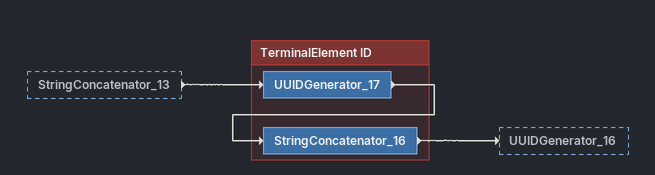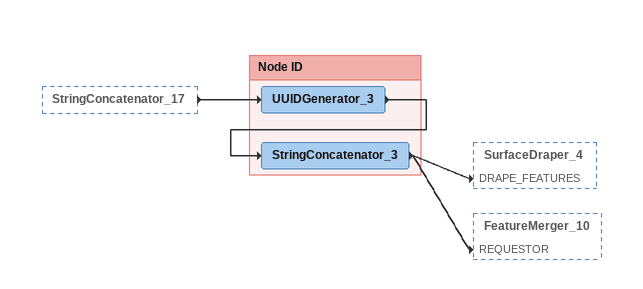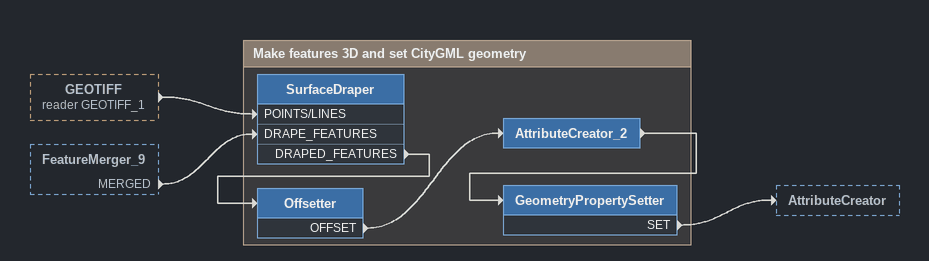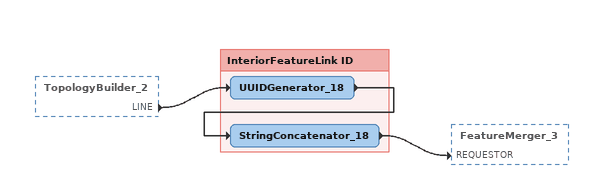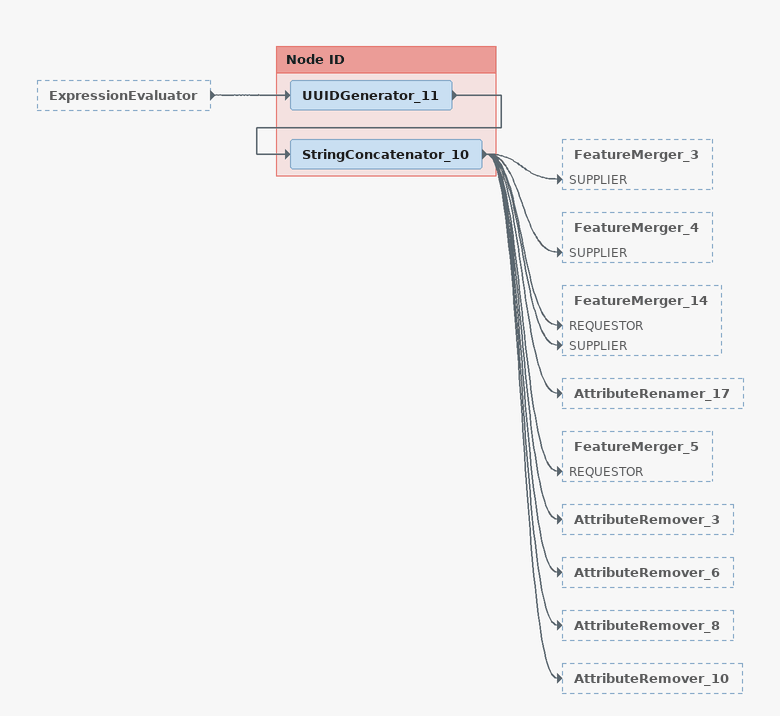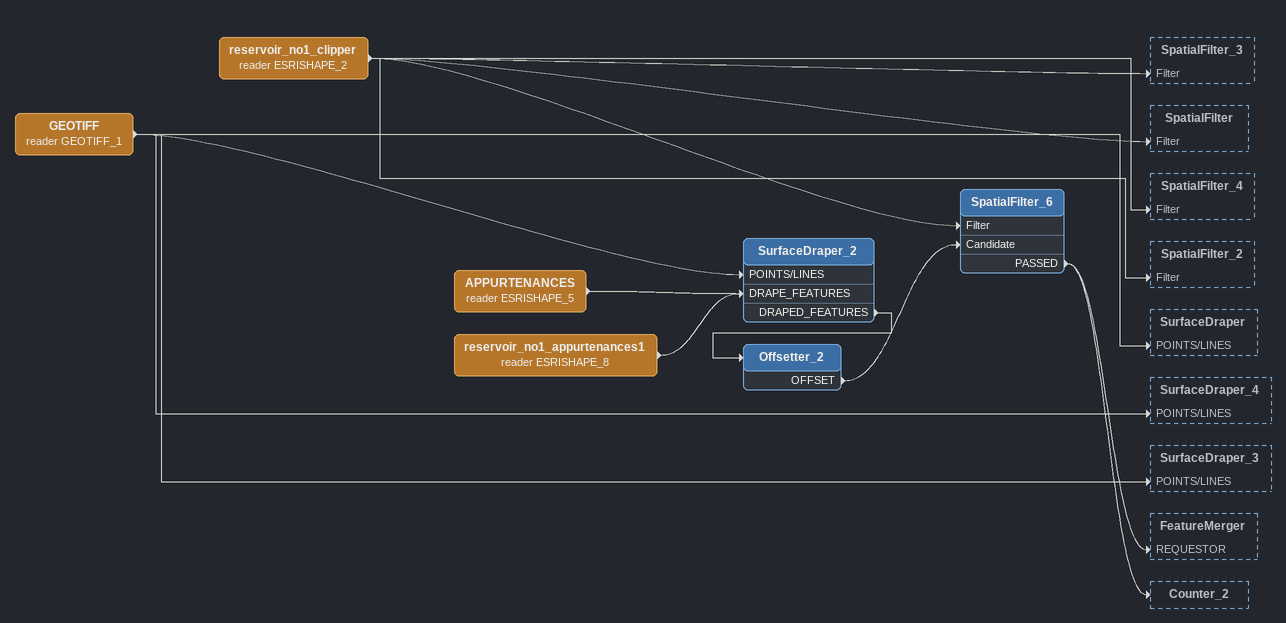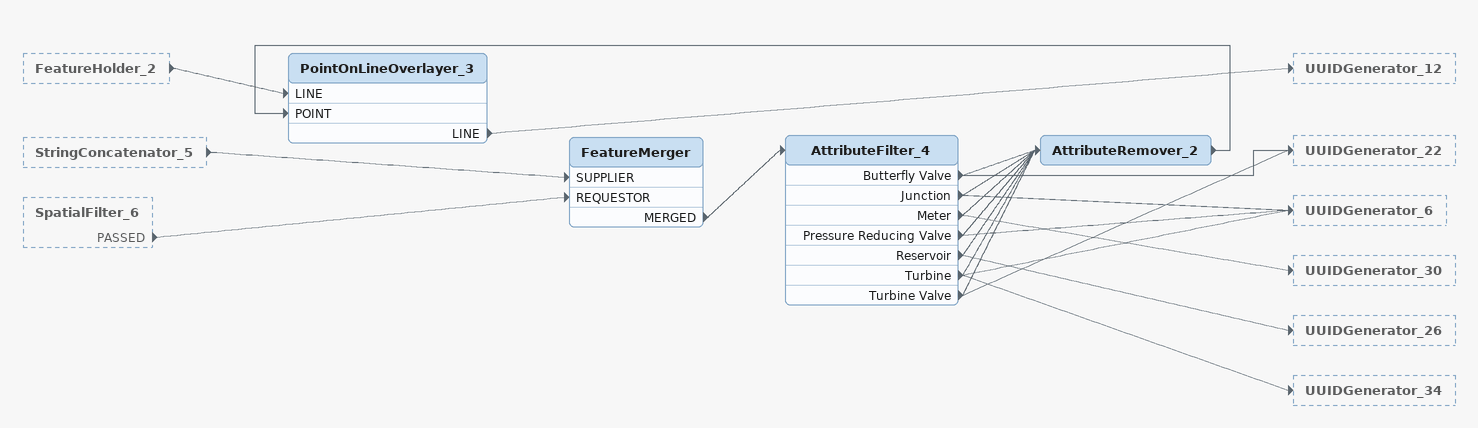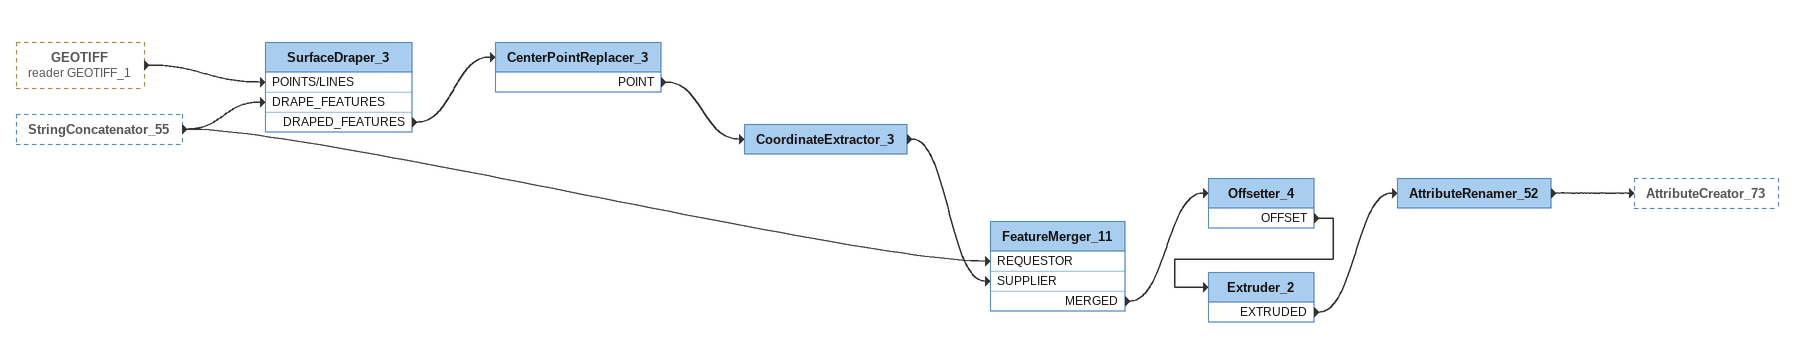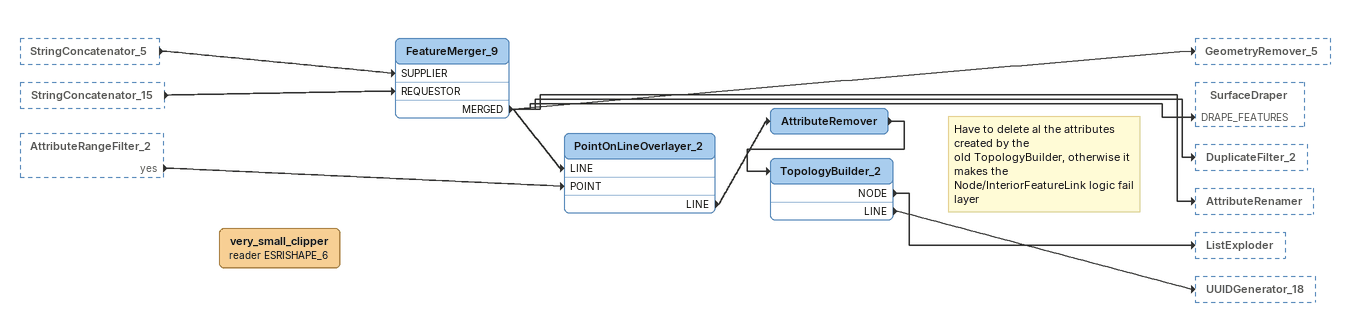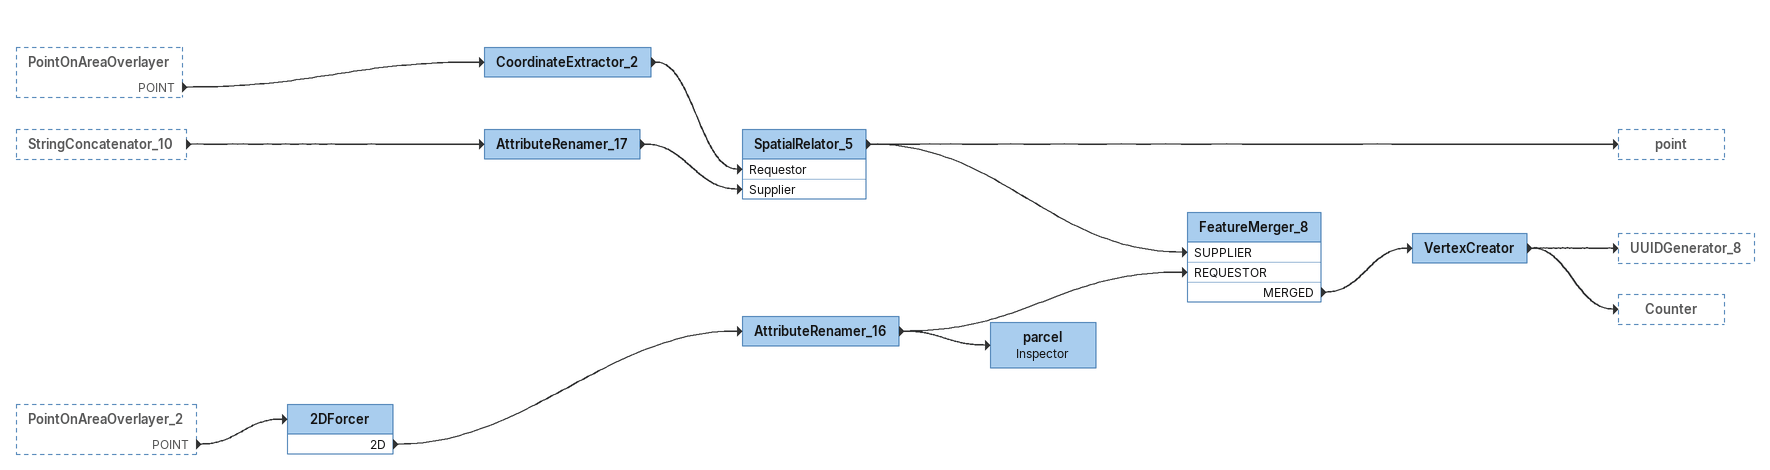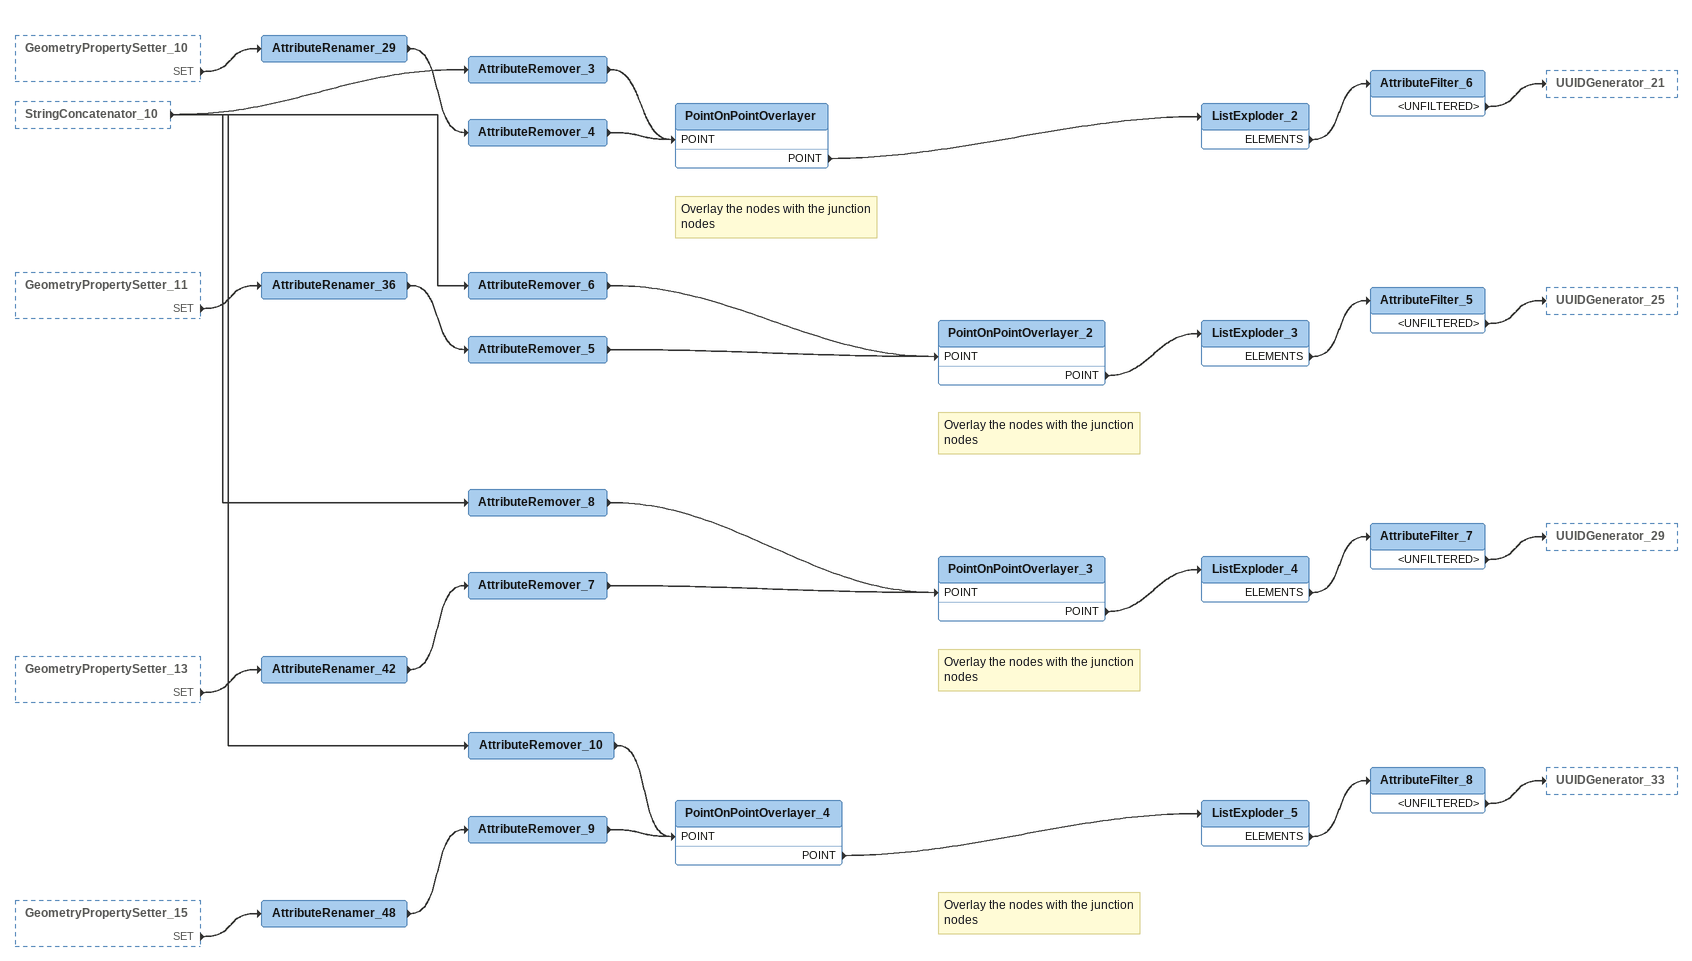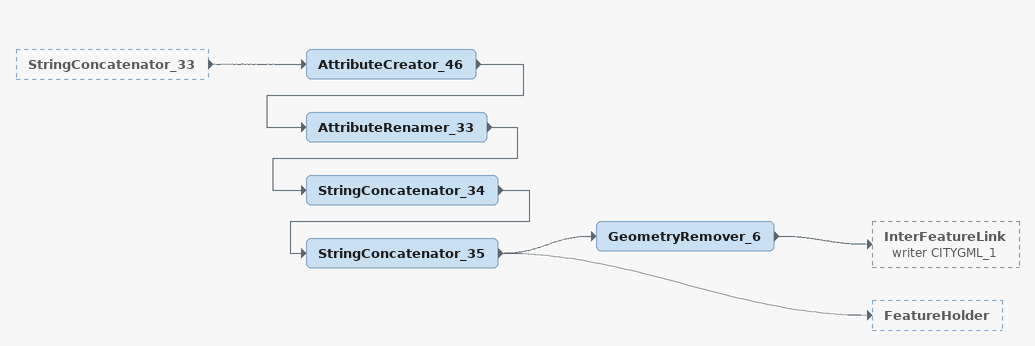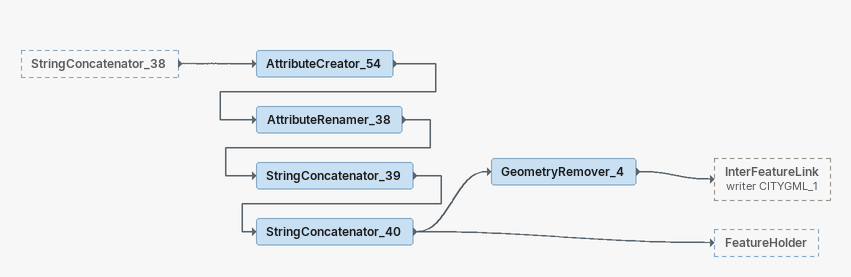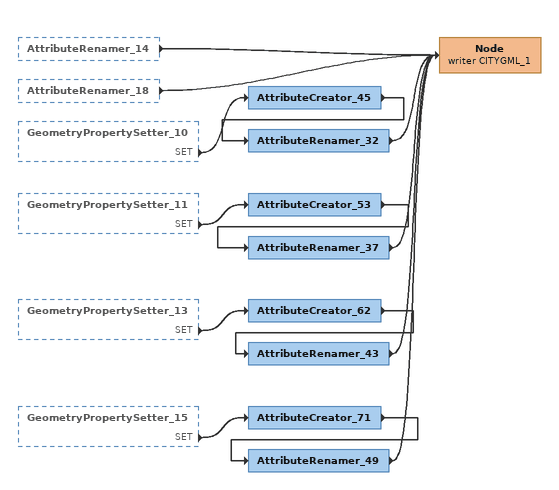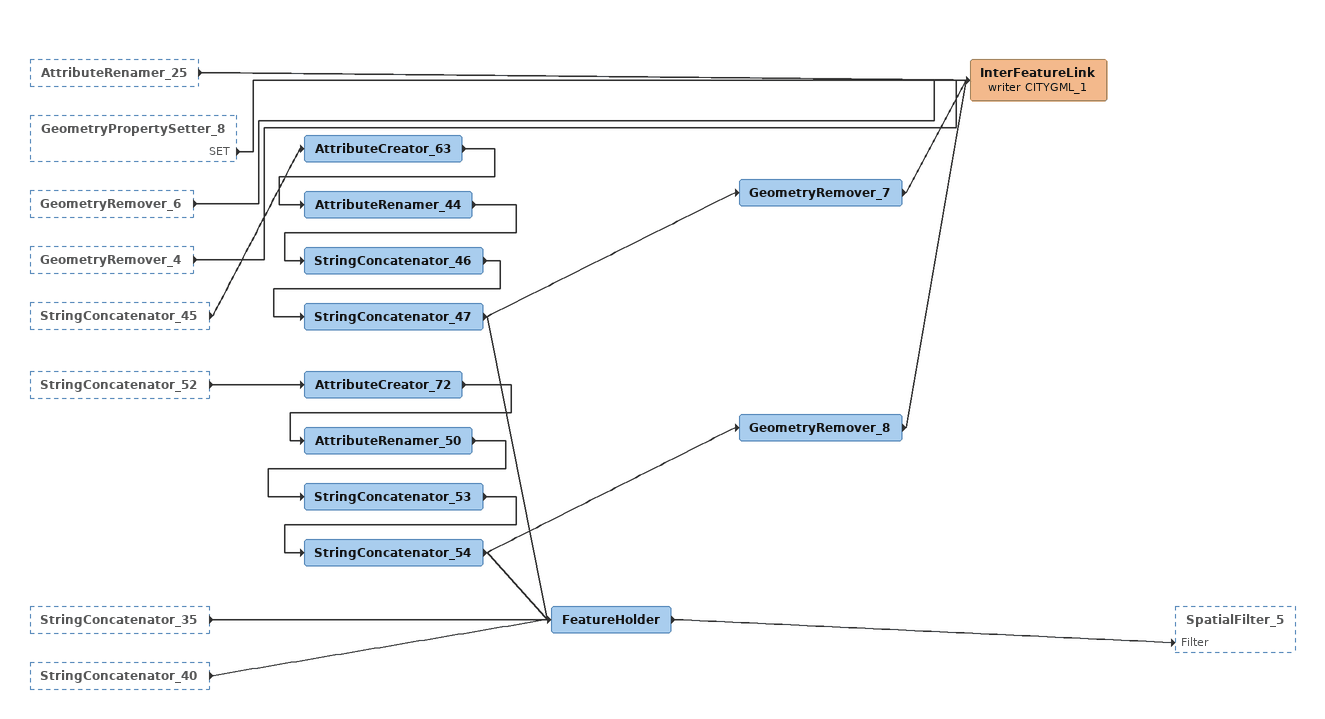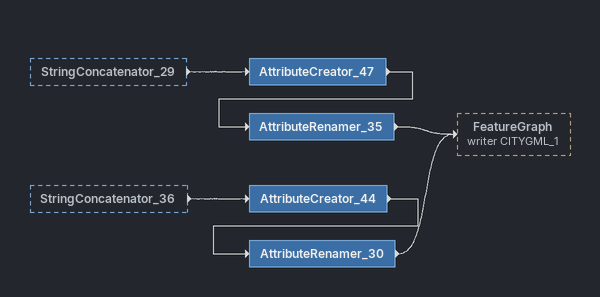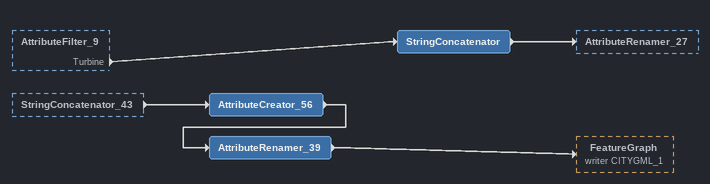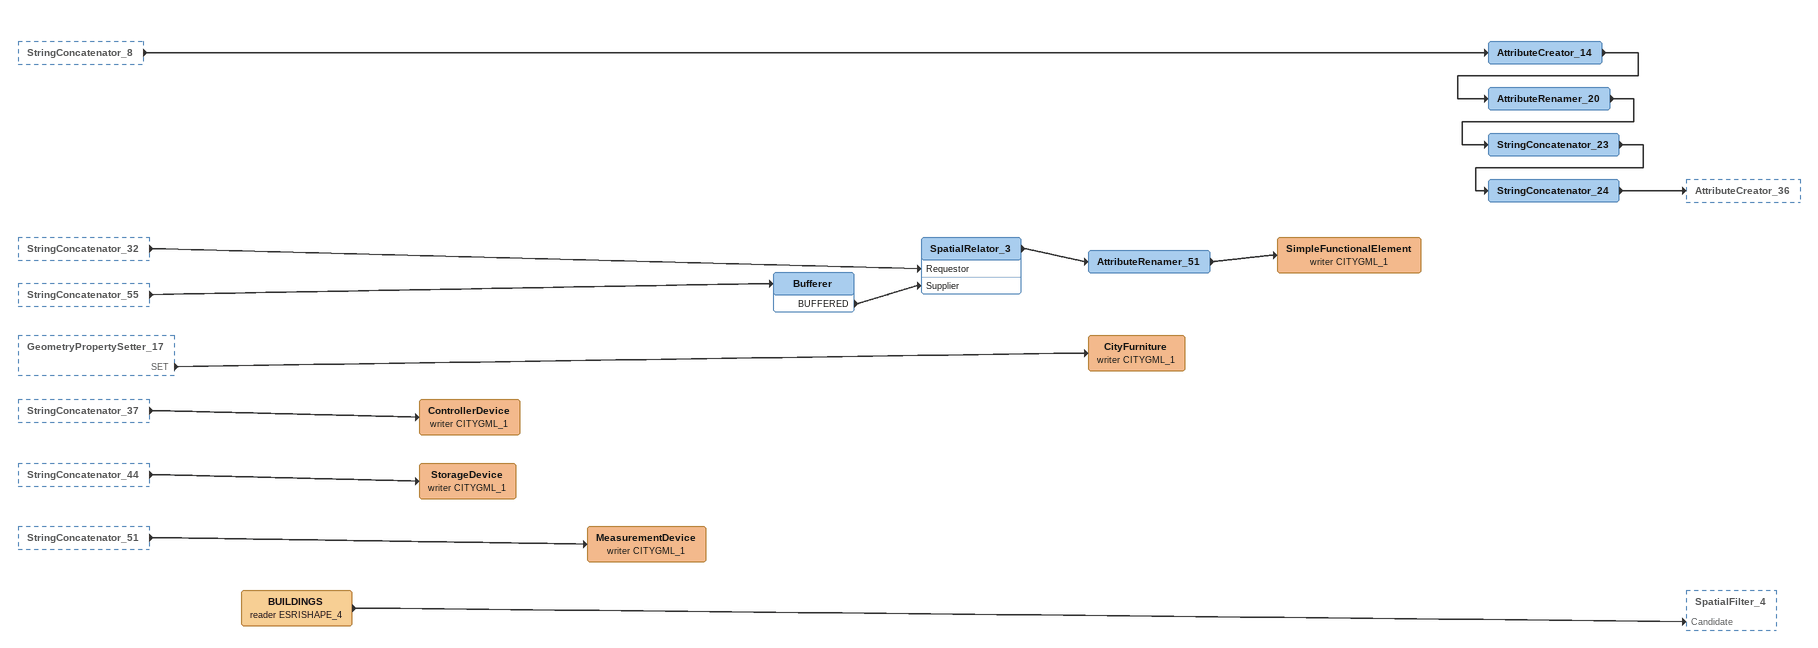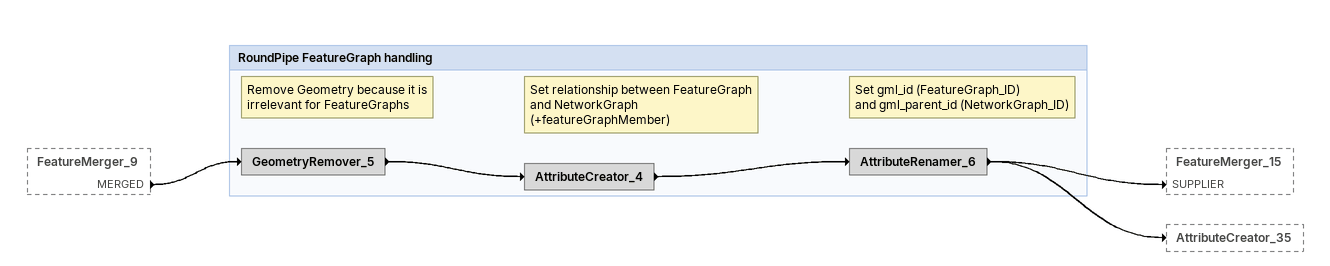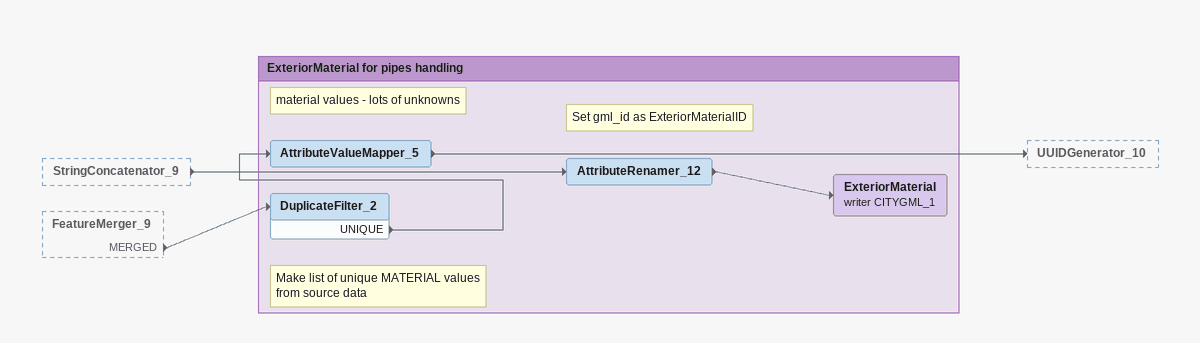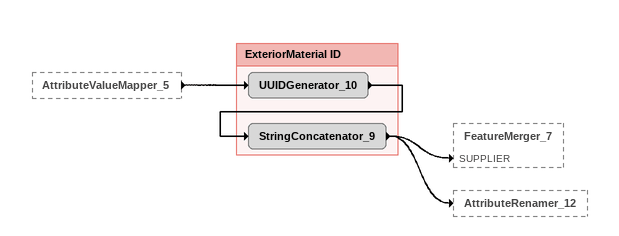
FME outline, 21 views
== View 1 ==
StringConcatenator_13 [outside]
    -> UUIDGenerator_17

Bookmark: TerminalElement ID
UUIDGenerator_17
    -> StringConcatenator_16
StringConcatenator_16
    -> UUIDGenerator_16

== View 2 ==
StringConcatenator_17 [outside]
    -> UUIDGenerator_3

Bookmark: Node ID
UUIDGenerator_3
    -> StringConcatenator_3
StringConcatenator_3
    -> SurfaceDraper_4 [DRAPE_FEATURES]
    -> FeatureMerger_10 [REQUESTOR]

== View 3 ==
GEOTIFF (reader GEOTIFF_1) [outside]
    -> SurfaceDraper [POINTS/LINES]
FeatureMerger_9 [outside]
    MERGED -> SurfaceDraper [DRAPE_FEATURES]

Bookmark: Make features 3D and set CityGML geometry
SurfaceDraper
    DRAPED_FEATURES -> Offsetter
Offsetter
    OFFSET -> AttributeCreator_2
AttributeCreator_2
    -> GeometryPropertySetter
GeometryPropertySetter
    SET -> AttributeCreator

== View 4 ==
TopologyBuilder_2 [outside]
    LINE -> UUIDGenerator_18

Bookmark: InteriorFeatureLink ID
UUIDGenerator_18
    -> StringConcatenator_18
StringConcatenator_18
    -> FeatureMerger_3 [REQUESTOR]

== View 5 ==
ExpressionEvaluator [outside]
    -> UUIDGenerator_11

Bookmark: Node ID
UUIDGenerator_11
    -> StringConcatenator_10
StringConcatenator_10
    -> FeatureMerger_3 [SUPPLIER]
    -> FeatureMerger_4 [SUPPLIER]
    -> FeatureMerger_14 [REQUESTOR]
    -> FeatureMerger_14 [SUPPLIER]
    -> AttributeRenamer_17
    -> FeatureMerger_5 [REQUESTOR]
    -> AttributeRemover_3
    -> AttributeRemover_6
    -> AttributeRemover_8
    -> AttributeRemover_10

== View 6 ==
GEOTIFF (reader GEOTIFF_1)
    -> SurfaceDraper [POINTS/LINES]
    -> SurfaceDraper_4 [POINTS/LINES]
    -> SurfaceDraper_2 [POINTS/LINES]
    -> SurfaceDraper_3 [POINTS/LINES]
reservoir_no1_clipper (reader ESRISHAPE_2)
    -> SpatialFilter_6 [Filter]
    -> SpatialFilter_3 [Filter]
    -> SpatialFilter [Filter]
    -> SpatialFilter_4 [Filter]
    -> SpatialFilter_2 [Filter]
APPURTENANCES (reader ESRISHAPE_5)
    -> SurfaceDraper_2 [DRAPE_FEATURES]
reservoir_no1_appurtenances1 (reader ESRISHAPE_8)
    -> SurfaceDraper_2 [DRAPE_FEATURES]
SurfaceDraper_2
    DRAPED_FEATURES -> Offsetter_2
Offsetter_2
    OFFSET -> SpatialFilter_6 [Candidate]
SpatialFilter_6
    PASSED -> FeatureMerger [REQUESTOR]
    PASSED -> Counter_2

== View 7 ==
FeatureHolder_2 [outside]
    -> PointOnLineOverlayer_3 [LINE]
StringConcatenator_5 [outside]
    -> FeatureMerger [SUPPLIER]
SpatialFilter_6 [outside]
    PASSED -> FeatureMerger [REQUESTOR]
FeatureMerger
    MERGED -> AttributeFilter_4
AttributeFilter_4
    Butterfly Valve -> UUIDGenerator_22
    Butterfly Valve -> AttributeRemover_2
    Junction -> AttributeRemover_2
    Junction -> UUIDGenerator_6
    Meter -> UUIDGenerator_30
    Meter -> AttributeRemover_2
    Pressure Reducing Valve -> UUIDGenerator_6
    Pressure Reducing Valve -> AttributeRemover_2
    Reservoir -> AttributeRemover_2
    Reservoir -> UUIDGenerator_26
    Turbine -> UUIDGenerator_6
    Turbine -> AttributeRemover_2
    Turbine -> UUIDGenerator_34
    Turbine Valve -> UUIDGenerator_22
    Turbine Valve -> AttributeRemover_2
AttributeRemover_2
    -> PointOnLineOverlayer_3 [POINT]
PointOnLineOverlayer_3
    LINE -> UUIDGenerator_12

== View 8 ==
GEOTIFF (reader GEOTIFF_1) [outside]
    -> SurfaceDraper_3 [POINTS/LINES]
StringConcatenator_55 [outside]
    -> SurfaceDraper_3 [DRAPE_FEATURES]
    -> FeatureMerger_11 [REQUESTOR]
SurfaceDraper_3
    DRAPED_FEATURES -> CenterPointReplacer_3
CenterPointReplacer_3
    POINT -> CoordinateExtractor_3
CoordinateExtractor_3
    -> FeatureMerger_11 [SUPPLIER]
FeatureMerger_11
    MERGED -> Offsetter_4
Offsetter_4
    OFFSET -> Extruder_2
Extruder_2
    EXTRUDED -> AttributeRenamer_52
AttributeRenamer_52
    -> AttributeCreator_73

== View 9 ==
StringConcatenator_5 [outside]
    -> FeatureMerger_9 [SUPPLIER]
StringConcatenator_15 [outside]
    -> FeatureMerger_9 [REQUESTOR]
AttributeRangeFilter_2 [outside]
    yes -> PointOnLineOverlayer_2 [POINT]
very_small_clipper (reader ESRISHAPE_6)
FeatureMerger_9
    MERGED -> GeometryRemover_5
    MERGED -> SurfaceDraper [DRAPE_FEATURES]
    MERGED -> DuplicateFilter_2
    MERGED -> AttributeRenamer
    MERGED -> PointOnLineOverlayer_2 [LINE]
PointOnLineOverlayer_2
    LINE -> AttributeRemover
Note: Have to delete al the attributes created by the / old TopologyBuilder, otherwise it makes the / Node/InteriorFeatureLink logic fail layer
AttributeRemover
    -> TopologyBuilder_2
TopologyBuilder_2
    NODE -> ListExploder
    LINE -> UUIDGenerator_18

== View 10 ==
PointOnAreaOverlayer [outside]
    POINT -> CoordinateExtractor_2
StringConcatenator_10 [outside]
    -> AttributeRenamer_17
PointOnAreaOverlayer_2 [outside]
    POINT -> 2DForcer
AttributeRenamer_17
    -> SpatialRelator_5 [Supplier]
CoordinateExtractor_2
    -> SpatialRelator_5 [Requestor]
SpatialRelator_5
    -> FeatureMerger_8 [SUPPLIER]
    -> point
2DForcer
    2D -> AttributeRenamer_16
AttributeRenamer_16
    -> FeatureMerger_8 [REQUESTOR]
    -> parcel
FeatureMerger_8
    MERGED -> VertexCreator
VertexCreator
    -> UUIDGenerator_8
    -> Counter
parcel: Inspector

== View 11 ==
GeometryPropertySetter_10 [outside]
    SET -> AttributeRenamer_29
StringConcatenator_10 [outside]
    -> AttributeRemover_3
    -> AttributeRemover_6
    -> AttributeRemover_8
    -> AttributeRemover_10
GeometryPropertySetter_11 [outside]
    SET -> AttributeRenamer_36
GeometryPropertySetter_13 [outside]
    SET -> AttributeRenamer_42
GeometryPropertySetter_15 [outside]
    SET -> AttributeRenamer_48
AttributeRemover_3
    -> PointOnPointOverlayer [POINT]
AttributeRemover_6
    -> PointOnPointOverlayer_2 [POINT]
AttributeRemover_8
    -> PointOnPointOverlayer_3 [POINT]
AttributeRemover_10
    -> PointOnPointOverlayer_4 [POINT]
AttributeRenamer_29
    -> AttributeRemover_4
AttributeRemover_4
    -> PointOnPointOverlayer [POINT]
Note: Overlay the nodes with the junction nodes
PointOnPointOverlayer
    POINT -> ListExploder_2
ListExploder_2
    ELEMENTS -> AttributeFilter_6
AttributeFilter_6
    <UNFILTERED> -> UUIDGenerator_21
AttributeRenamer_36
    -> AttributeRemover_5
AttributeRemover_5
    -> PointOnPointOverlayer_2 [POINT]
Note: Overlay the nodes with the junction nodes
PointOnPointOverlayer_2
    POINT -> ListExploder_3
ListExploder_3
    ELEMENTS -> AttributeFilter_5
AttributeFilter_5
    <UNFILTERED> -> UUIDGenerator_25
AttributeRenamer_42
    -> AttributeRemover_7
AttributeRemover_7
    -> PointOnPointOverlayer_3 [POINT]
Note: Overlay the nodes with the junction nodes
PointOnPointOverlayer_3
    POINT -> ListExploder_4
ListExploder_4
    ELEMENTS -> AttributeFilter_7
AttributeFilter_7
    <UNFILTERED> -> UUIDGenerator_29
AttributeRenamer_48
    -> AttributeRemover_9
AttributeRemover_9
    -> PointOnPointOverlayer_4 [POINT]
Note: Overlay the nodes with the junction nodes
PointOnPointOverlayer_4
    POINT -> ListExploder_5
ListExploder_5
    ELEMENTS -> AttributeFilter_8
AttributeFilter_8
    <UNFILTERED> -> UUIDGenerator_33

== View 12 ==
StringConcatenator_33 [outside]
    -> AttributeCreator_46
AttributeCreator_46
    -> AttributeRenamer_33
AttributeRenamer_33
    -> StringConcatenator_34
StringConcatenator_34
    -> StringConcatenator_35
StringConcatenator_35
    -> GeometryRemover_6
    -> FeatureHolder
GeometryRemover_6
    -> InterFeatureLink (writer CITYGML_1)

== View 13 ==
StringConcatenator_38 [outside]
    -> AttributeCreator_54
AttributeCreator_54
    -> AttributeRenamer_38
AttributeRenamer_38
    -> StringConcatenator_39
StringConcatenator_39
    -> StringConcatenator_40
StringConcatenator_40
    -> GeometryRemover_4
    -> FeatureHolder
GeometryRemover_4
    -> InterFeatureLink (writer CITYGML_1)

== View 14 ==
AttributeRenamer_14 [outside]
    -> Node (writer CITYGML_1)
AttributeRenamer_18 [outside]
    -> Node (writer CITYGML_1)
GeometryPropertySetter_10 [outside]
    SET -> AttributeCreator_45
GeometryPropertySetter_11 [outside]
    SET -> AttributeCreator_53
GeometryPropertySetter_13 [outside]
    SET -> AttributeCreator_62
GeometryPropertySetter_15 [outside]
    SET -> AttributeCreator_71
AttributeCreator_45
    -> AttributeRenamer_32
AttributeRenamer_32
    -> Node (writer CITYGML_1)
AttributeCreator_53
    -> AttributeRenamer_37
AttributeRenamer_37
    -> Node (writer CITYGML_1)
AttributeCreator_62
    -> AttributeRenamer_43
AttributeRenamer_43
    -> Node (writer CITYGML_1)
AttributeCreator_71
    -> AttributeRenamer_49
AttributeRenamer_49
    -> Node (writer CITYGML_1)
Node (writer CITYGML_1)

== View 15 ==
AttributeRenamer_25 [outside]
    -> InterFeatureLink (writer CITYGML_1)
GeometryPropertySetter_8 [outside]
    SET -> InterFeatureLink (writer CITYGML_1)
GeometryRemover_6 [outside]
    -> InterFeatureLink (writer CITYGML_1)
GeometryRemover_4 [outside]
    -> InterFeatureLink (writer CITYGML_1)
StringConcatenator_45 [outside]
    -> AttributeCreator_63
StringConcatenator_52 [outside]
    -> AttributeCreator_72
StringConcatenator_35 [outside]
    -> FeatureHolder
StringConcatenator_40 [outside]
    -> FeatureHolder
AttributeCreator_63
    -> AttributeRenamer_44
AttributeRenamer_44
    -> StringConcatenator_46
StringConcatenator_46
    -> StringConcatenator_47
StringConcatenator_47
    -> FeatureHolder
    -> GeometryRemover_7
GeometryRemover_7
    -> InterFeatureLink (writer CITYGML_1)
AttributeCreator_72
    -> AttributeRenamer_50
AttributeRenamer_50
    -> StringConcatenator_53
StringConcatenator_53
    -> StringConcatenator_54
StringConcatenator_54
    -> FeatureHolder
    -> GeometryRemover_8
GeometryRemover_8
    -> InterFeatureLink (writer CITYGML_1)
FeatureHolder
    -> SpatialFilter_5 [Filter]
InterFeatureLink (writer CITYGML_1)

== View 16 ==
StringConcatenator_29 [outside]
    -> AttributeCreator_47
StringConcatenator_36 [outside]
    -> AttributeCreator_44
AttributeCreator_47
    -> AttributeRenamer_35
AttributeRenamer_35
    -> FeatureGraph (writer CITYGML_1)
AttributeCreator_44
    -> AttributeRenamer_30
AttributeRenamer_30
    -> FeatureGraph (writer CITYGML_1)

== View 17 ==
AttributeFilter_9 [outside]
    Turbine -> StringConcatenator
StringConcatenator_43 [outside]
    -> AttributeCreator_56
StringConcatenator
    -> AttributeRenamer_27
AttributeCreator_56
    -> AttributeRenamer_39
AttributeRenamer_39
    -> FeatureGraph (writer CITYGML_1)

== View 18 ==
StringConcatenator_8 [outside]
    -> AttributeCreator_14
StringConcatenator_32 [outside]
    -> SpatialRelator_3 [Requestor]
StringConcatenator_55 [outside]
    -> Bufferer
GeometryPropertySetter_17 [outside]
    SET -> CityFurniture (writer CITYGML_1)
StringConcatenator_37 [outside]
    -> ControllerDevice (writer CITYGML_1)
StringConcatenator_44 [outside]
    -> StorageDevice (writer CITYGML_1)
StringConcatenator_51 [outside]
    -> MeasurementDevice (writer CITYGML_1)
Bufferer
    BUFFERED -> SpatialRelator_3 [Supplier]
SpatialRelator_3
    -> AttributeRenamer_51
AttributeRenamer_51
    -> SimpleFunctionalElement (writer CITYGML_1)
SimpleFunctionalElement (writer CITYGML_1)
CityFurniture (writer CITYGML_1)
ControllerDevice (writer CITYGML_1)
StorageDevice (writer CITYGML_1)
MeasurementDevice (writer CITYGML_1)
BUILDINGS (reader ESRISHAPE_4)
    -> SpatialFilter_4 [Candidate]
AttributeCreator_14
    -> AttributeRenamer_20
AttributeRenamer_20
    -> StringConcatenator_23
StringConcatenator_23
    -> StringConcatenator_24
StringConcatenator_24
    -> AttributeCreator_36

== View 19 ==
FeatureMerger_9 [outside]
    MERGED -> GeometryRemover_5

Bookmark: RoundPipe FeatureGraph handling
Note: Remove Geometry because it is / irrelevant for FeatureGraphs
GeometryRemover_5
    -> AttributeCreator_4
Note: Set relationship between FeatureGraph / and NetworkGraph (+featureGraphMember)
AttributeCreator_4
    -> AttributeRenamer_6
Note: Set gml_id (FeatureGraph_ID) / and gml_parent_id (NetworkGraph_ID)
AttributeRenamer_6
    -> FeatureMerger_15 [SUPPLIER]
    -> AttributeCreator_35

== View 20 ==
StringConcatenator_9 [outside]
    -> AttributeRenamer_12
FeatureMerger_9 [outside]
    MERGED -> DuplicateFilter_2

Bookmark: ExteriorMaterial for pipes handling
Note: Make list of unique MATERIAL values / from source data
DuplicateFilter_2
    UNIQUE -> AttributeValueMapper_5
Note: material values - lots of unknowns
AttributeValueMapper_5
    -> UUIDGenerator_10
Note: Set gml_id as ExteriorMaterialID
AttributeRenamer_12
    -> ExteriorMaterial (writer CITYGML_1)
ExteriorMaterial (writer CITYGML_1)

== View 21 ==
AttributeValueMapper_5 [outside]
    -> UUIDGenerator_10

Bookmark: ExteriorMaterial ID
UUIDGenerator_10
    -> StringConcatenator_9
StringConcatenator_9
    -> FeatureMerger_7 [SUPPLIER]
    -> AttributeRenamer_12
